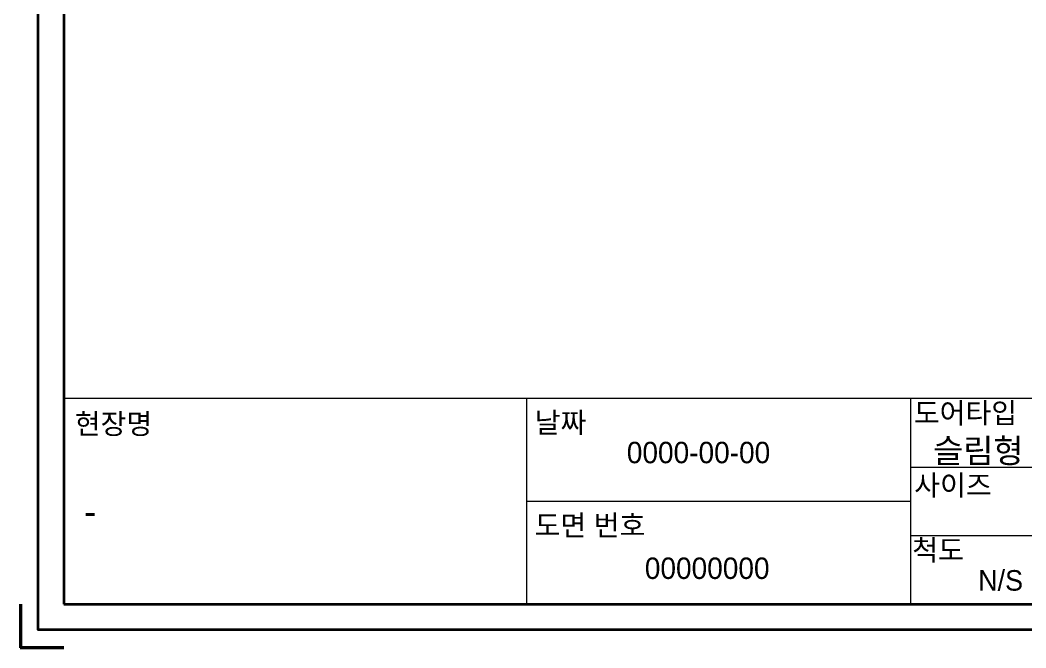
# Model space of a CAD drawing. Header units: millimetres. Extents: x 150937 to 394412, y 327166 to 584759.
# Drawn here: x 193089 to 198956, y 399868 to 403531 of the extents above; entities that cross this region are included whole.
import ezdxf

# ---------------------------------------------------------------- set-up
doc = ezdxf.new("R2010")
doc.units = ezdxf.units.MM
doc.layers.add('2문자(명칭)', color=7, linetype='Continuous', lineweight=20)
doc.layers.add('4윤곽선', color=5, linetype='Continuous', lineweight=70)
doc.layers.add('plot선', color=130, linetype='Continuous', plot=False)
doc.styles.get("Standard").update_dxf_attribs({"font": 'arial.ttf'})
doc.styles.add('돋움', font='')
doc.styles.get('돋움').set_extended_font_data('Dotum')

# ---------------------------------------------------------------- blocks, each defined once
blk = doc.blocks.new('C-2 BASE')
at = {"layer": '2문자(명칭)'}
for p, q in [((20750, 1450), (250, 1450)), ((250, 1450), (250, 250)), ((2950, 250), (2950, 1450)), ((5189.498, 250), (5189.498, 1450)), ((5189.498, 1050), (10128.995, 1050)), ((5189.498, 850), (2950, 850)), ((5189.498, 650), (10128.995, 650))]:
    blk.add_line(p, q, dxfattribs=at)
at = {"layer": '4윤곽선', "lineweight": 35}
for p, q in [((250, 14600), (250, 250)), ((0, 250), (0, 0)), ((250, 250), (20750, 250)), ((0, 0), (250, 0))]:
    blk.add_line(p, q, dxfattribs=at)
blk.add_lwpolyline([(20900, 100), (100, 100), (100, 14750), (20900, 14750)], close=True, dxfattribs=at)
at = {"layer": 'plot선', "lineweight": 35}
for p, q in [((-5, 250), (-5, -5)), ((-5, -5), (250, -5))]:
    blk.add_line(p, q, dxfattribs=at)
at = {"layer": '2문자(명칭)', "style": '돋움'}
for s, height, p in [('도어타입', 120, (5207.929, 1305.67)), ('현장명', 120, (314.162, 1242.926)), ('날짜', 120, (2996.337, 1250.173)), ('슬림형 자동문 TYPE', 140, (5320.7, 1075.045)), ('사이즈', 120, (5210.413, 883.72)), ('-', 160, (368.896, 711.66)), ('도면 번호', 120, (2996.337, 650.173)), ('척도', 120, (5198.863, 505.972)), ('N/S', 120, (5583.278, 328.903))]:
    blk.add_text(s, height=height, dxfattribs=at).set_placement(p)
at = {"layer": '2문자(명칭)', "char_height": 125, "attachment_point": 1}
for s, insert in [('{\\fDotum|b0|i0|c129|p50;0000-00-00}', (3533.821, 1197.544)), ('{\\fDotum|b0|i0|c129|p50;00000000}', (3638.85, 522.206))]:
    blk.add_mtext_dynamic_manual_height_columns(s, width=23.64899, gutter_width=12.5, heights=[0], dxfattribs=dict(at, insert=insert))

msp = doc.modelspace()

# ---------------------------------------------------------------- block references
msp.add_blockref('C-2 BASE', (193094.179, 399872.799))

doc.saveas('drawing.dxf')
